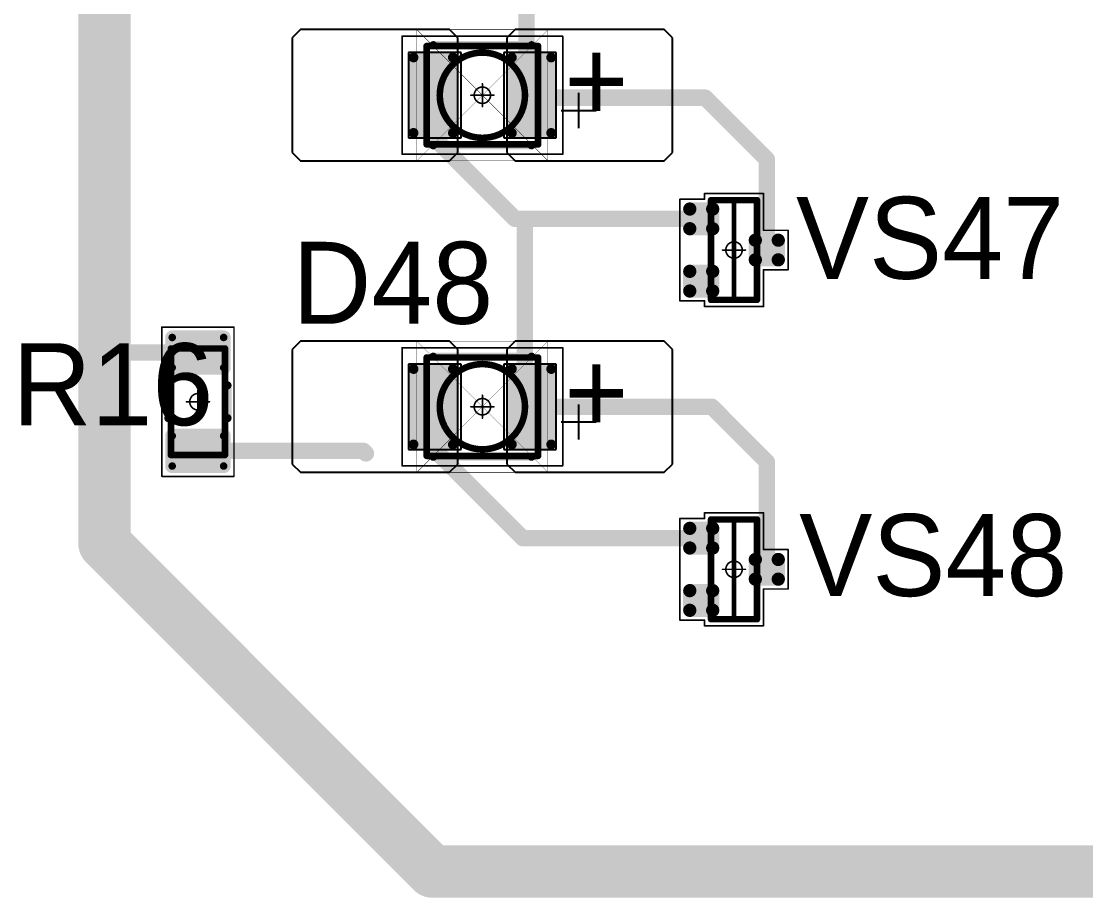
# Model space of a CAD drawing. Header units: millimetres. Extents: x 0 to 273, y 0 to 149.
# Drawn here: x 129.94 to 162.41, y 28.53 to 55.25 of the extents above; entities that cross this region are included whole.
import ezdxf

# ---------------------------------------------------------------- set-up
doc = ezdxf.new("R2010")
doc.units = ezdxf.units.MM
for name, color, linetype in [('Mechanical13', 56, 'Continuous'), ('Mechanical15', 56, 'Continuous'), ('Mechanical2', 216, 'Continuous'), ('TopLayer', 1, 'Continuous'), ('TopOverlay', 2, 'Continuous'), ('TopPaste', 8, 'Continuous'), ('TopSolder', 216, 'Continuous')]:
    doc.layers.add(name, color=color, linetype=linetype)

# ---------------------------------------------------------------- blocks, each defined once
blk = doc.blocks.new('SOT23_22')
at = {"layer": 'Mechanical13', "const_width": 0.2}
for points in [[(-0.7, -1.52), (-0.7, 1.52)], [(-0.7, 1.52), (0.7, 1.52)], [(0.7, -1.52), (0.7, 1.52)], [(-0.7, -1.52), (0.7, -1.52)]]:
    blk.add_lwpolyline(points, dxfattribs=at)
at = {"layer": 'Mechanical13', "const_width": 0.1}
for points in [[(-0.75, 1.52, 1), (-0.65, 1.52, 1)], [(-0.75, 1.52, 1), (-0.65, 1.52, 1)], [(0.65, 1.52, 1), (0.75, 1.52, 1)], [(0.65, 1.52, 1), (0.75, 1.52, 1)], [(-0.75, -1.52, 1), (-0.65, -1.52, 1)], [(-0.75, -1.52, 1), (-0.65, -1.52, 1)], [(0.65, -1.52, 1), (0.75, -1.52, 1)], [(0.65, -1.52, 1), (0.75, -1.52, 1)]]:
    blk.add_lwpolyline(points, format="xyb", close=True, dxfattribs=at)
at = {"layer": 'Mechanical15', "const_width": 0.05}
for points in [[(-0.9, 1.72), (0.9, 1.72)], [(-0.9, 1.55), (-0.9, 1.72)], [(0.9, 0.6), (0.9, 1.72)], [(-1.65, 1.55), (-0.9, 1.55)], [(-1.65, -1.55), (-1.65, 1.55)], [(0, -0.35), (0, 0.35)], [(0.9, 0.6), (1.65, 0.6)], [(1.65, -0.6), (1.65, 0.6)], [(-0.35, 0), (0.35, 0)], [(0.9, -1.72), (0.9, -0.6)], [(0.9, -0.6), (1.65, -0.6)], [(-1.65, -1.55), (-0.9, -1.55)], [(-0.9, -1.72), (-0.9, -1.55)], [(-0.9, -1.72), (0.9, -1.72)]]:
    blk.add_lwpolyline(points, dxfattribs=at)
at = {"layer": 'Mechanical15'}
for points, const_width in [([(-0.913, 1.72, 1), (-0.888, 1.72, 1)], 0.025), ([(-0.913, 1.72, 1), (-0.888, 1.72, 1)], 0.025), ([(0.888, 1.72, 1), (0.913, 1.72, 1)], 0.025), ([(0.888, 1.72, 1), (0.913, 1.72, 1)], 0.025), ([(-1.662, 1.55, 1), (-1.637, 1.55, 1)], 0.025), ([(-1.662, 1.55, 1), (-1.637, 1.55, 1)], 0.025), ([(-0.913, 1.55, 1), (-0.888, 1.55, 1)], 0.025), ([(-0.913, 1.55, 1), (-0.888, 1.55, 1)], 0.025), ([(-0.012, 0.35, 1), (0.012, 0.35, 1)], 0.025), ([(0.888, 0.6, 1), (0.913, 0.6, 1)], 0.025), ([(0.888, 0.6, 1), (0.913, 0.6, 1)], 0.025), ([(1.637, 0.6, 1), (1.662, 0.6, 1)], 0.025), ([(1.637, 0.6, 1), (1.662, 0.6, 1)], 0.025), ([(-0.362, 0, 1), (-0.337, 0, 1)], 0.025), ([(0.25, 0, 1), (-0.25, 0, 1)], 0.05), ([(-0.262, 0, 1), (-0.238, 0, 1)], 0.025), ([(0.238, 0, 1), (0.262, 0, 1)], 0.025), ([(0.337, 0, 1), (0.362, 0, 1)], 0.025), ([(-0.012, -0.35, 1), (0.012, -0.35, 1)], 0.025), ([(0.888, -0.6, 1), (0.913, -0.6, 1)], 0.025), ([(0.888, -0.6, 1), (0.913, -0.6, 1)], 0.025), ([(1.637, -0.6, 1), (1.662, -0.6, 1)], 0.025), ([(1.637, -0.6, 1), (1.662, -0.6, 1)], 0.025), ([(-1.662, -1.55, 1), (-1.637, -1.55, 1)], 0.025), ([(-1.662, -1.55, 1), (-1.637, -1.55, 1)], 0.025), ([(-0.913, -1.55, 1), (-0.888, -1.55, 1)], 0.025), ([(-0.913, -1.55, 1), (-0.888, -1.55, 1)], 0.025), ([(-0.913, -1.72, 1), (-0.888, -1.72, 1)], 0.025), ([(-0.913, -1.72, 1), (-0.888, -1.72, 1)], 0.025), ([(0.888, -1.72, 1), (0.913, -1.72, 1)], 0.025), ([(0.888, -1.72, 1), (0.913, -1.72, 1)], 0.025)]:
    blk.add_lwpolyline(points, format="xyb", close=True, dxfattribs=dict(at, const_width=const_width))
at = {"layer": 'TopLayer', "const_width": 0.1}
for points in [[(-1.4, 1.25, 1), (-1.3, 1.25, 1)], [(-0.7, 1.25, 1), (-0.6, 1.25, 1)], [(-1.4, 0.65, 1), (-1.3, 0.65, 1)], [(-0.7, 0.65, 1), (-0.6, 0.65, 1)], [(0.6, 0.3, 1), (0.7, 0.3, 1)], [(1.3, 0.3, 1), (1.4, 0.3, 1)], [(0.6, -0.3, 1), (0.7, -0.3, 1)], [(1.3, -0.3, 1), (1.4, -0.3, 1)], [(-1.4, -0.65, 1), (-1.3, -0.65, 1)], [(-0.7, -0.65, 1), (-0.6, -0.65, 1)], [(-1.4, -1.25, 1), (-1.3, -1.25, 1)], [(-0.7, -1.25, 1), (-0.6, -1.25, 1)]]:
    blk.add_lwpolyline(points, format="xyb", close=True, dxfattribs=at)
at = {"layer": 'TopLayer'}
for points in [[(-1.35, 1.35), (-1.35, 0.55), (-0.65, 1.35), (-0.65, 0.55)], [(-1.45, 1.25), (-1.45, 0.65), (-0.55, 1.25), (-0.55, 0.65)], [(0.65, 0.4), (0.65, -0.4), (1.35, 0.4), (1.35, -0.4)], [(0.55, 0.3), (0.55, -0.3), (1.45, 0.3), (1.45, -0.3)], [(-1.35, -0.55), (-1.35, -1.35), (-0.65, -0.55), (-0.65, -1.35)], [(-1.45, -0.65), (-1.45, -1.25), (-0.55, -0.65), (-0.55, -1.25)]]:
    blk.add_solid(points, dxfattribs=at)
at = {"layer": 'TopOverlay', "const_width": 0.15}
blk.add_lwpolyline([(0, -1.5), (0, 1.5)], dxfattribs=at)
at = {"layer": 'TopOverlay', "const_width": 0.075}
for points in [[(-0.038, 1.5, 1), (0.038, 1.5, 1)], [(-0.038, -1.5, 1), (0.038, -1.5, 1)]]:
    blk.add_lwpolyline(points, format="xyb", close=True, dxfattribs=at)
at = {"layer": 'TopPaste', "const_width": 0.075}
for points in [[(-1.387, 1.25, 1), (-1.313, 1.25, 1)], [(-0.687, 1.25, 1), (-0.613, 1.25, 1)], [(-1.387, 0.65, 1), (-1.313, 0.65, 1)], [(-0.687, 0.65, 1), (-0.613, 0.65, 1)], [(0.613, 0.3, 1), (0.687, 0.3, 1)], [(1.313, 0.3, 1), (1.387, 0.3, 1)], [(0.613, -0.3, 1), (0.687, -0.3, 1)], [(1.313, -0.3, 1), (1.387, -0.3, 1)], [(-1.387, -0.65, 1), (-1.313, -0.65, 1)], [(-0.687, -0.65, 1), (-0.613, -0.65, 1)], [(-1.387, -1.25, 1), (-1.313, -1.25, 1)], [(-0.687, -1.25, 1), (-0.613, -1.25, 1)]]:
    blk.add_lwpolyline(points, format="xyb", close=True, dxfattribs=at)
at = {"layer": 'TopPaste'}
for points in [[(-1.35, 1.325), (-1.35, 0.575), (-0.65, 1.325), (-0.65, 0.575)], [(-1.425, 1.25), (-1.425, 0.65), (-0.575, 1.25), (-0.575, 0.65)], [(0.65, 0.375), (0.65, -0.375), (1.35, 0.375), (1.35, -0.375)], [(0.575, 0.3), (0.575, -0.3), (1.425, 0.3), (1.425, -0.3)], [(-1.35, -0.575), (-1.35, -1.325), (-0.65, -0.575), (-0.65, -1.325)], [(-1.425, -0.65), (-1.425, -1.25), (-0.575, -0.65), (-0.575, -1.25)]]:
    blk.add_solid(points, dxfattribs=at)
at = {"layer": 'TopSolder', "const_width": 0.202}
for points in [[(-1.451, 1.25, 1), (-1.249, 1.25, 1)], [(-0.751, 1.25, 1), (-0.549, 1.25, 1)], [(-1.451, 0.65, 1), (-1.249, 0.65, 1)], [(-0.751, 0.65, 1), (-0.549, 0.65, 1)], [(0.549, 0.3, 1), (0.751, 0.3, 1)], [(1.249, 0.3, 1), (1.451, 0.3, 1)], [(0.549, -0.3, 1), (0.751, -0.3, 1)], [(1.249, -0.3, 1), (1.451, -0.3, 1)], [(-1.451, -0.65, 1), (-1.249, -0.65, 1)], [(-0.751, -0.65, 1), (-0.549, -0.65, 1)], [(-1.451, -1.25, 1), (-1.249, -1.25, 1)], [(-0.751, -1.25, 1), (-0.549, -1.25, 1)]]:
    blk.add_lwpolyline(points, format="xyb", close=True, dxfattribs=at)
at = {"layer": 'TopSolder'}
for points in [[(-1.35, 1.452), (-1.35, 0.448), (-0.65, 1.452), (-0.65, 0.448)], [(-1.552, 1.25), (-1.552, 0.65), (-0.448, 1.25), (-0.448, 0.65)], [(0.65, 0.502), (0.65, -0.502), (1.35, 0.502), (1.35, -0.502)], [(0.448, 0.3), (0.448, -0.3), (1.552, 0.3), (1.552, -0.3)], [(-1.35, -0.448), (-1.35, -1.452), (-0.65, -0.448), (-0.65, -1.452)], [(-1.552, -0.65), (-1.552, -1.25), (-0.448, -0.65), (-0.448, -1.25)]]:
    blk.add_solid(points, dxfattribs=at)
blk = doc.blocks.new('SOT23_23')
at = {"layer": 'Mechanical13', "const_width": 0.2}
for points in [[(-0.7, -1.52), (-0.7, 1.52)], [(-0.7, 1.52), (0.7, 1.52)], [(0.7, -1.52), (0.7, 1.52)], [(-0.7, -1.52), (0.7, -1.52)]]:
    blk.add_lwpolyline(points, dxfattribs=at)
at = {"layer": 'Mechanical13', "const_width": 0.1}
for points in [[(-0.75, 1.52, 1), (-0.65, 1.52, 1)], [(-0.75, 1.52, 1), (-0.65, 1.52, 1)], [(0.65, 1.52, 1), (0.75, 1.52, 1)], [(0.65, 1.52, 1), (0.75, 1.52, 1)], [(-0.75, -1.52, 1), (-0.65, -1.52, 1)], [(-0.75, -1.52, 1), (-0.65, -1.52, 1)], [(0.65, -1.52, 1), (0.75, -1.52, 1)], [(0.65, -1.52, 1), (0.75, -1.52, 1)]]:
    blk.add_lwpolyline(points, format="xyb", close=True, dxfattribs=at)
at = {"layer": 'Mechanical15', "const_width": 0.05}
for points in [[(-0.9, 1.72), (0.9, 1.72)], [(-0.9, 1.55), (-0.9, 1.72)], [(0.9, 0.6), (0.9, 1.72)], [(-1.65, 1.55), (-0.9, 1.55)], [(-1.65, -1.55), (-1.65, 1.55)], [(0, -0.35), (0, 0.35)], [(0.9, 0.6), (1.65, 0.6)], [(1.65, -0.6), (1.65, 0.6)], [(-0.35, 0), (0.35, 0)], [(0.9, -1.72), (0.9, -0.6)], [(0.9, -0.6), (1.65, -0.6)], [(-1.65, -1.55), (-0.9, -1.55)], [(-0.9, -1.72), (-0.9, -1.55)], [(-0.9, -1.72), (0.9, -1.72)]]:
    blk.add_lwpolyline(points, dxfattribs=at)
at = {"layer": 'Mechanical15'}
for points, const_width in [([(-0.913, 1.72, 1), (-0.888, 1.72, 1)], 0.025), ([(-0.913, 1.72, 1), (-0.888, 1.72, 1)], 0.025), ([(0.888, 1.72, 1), (0.913, 1.72, 1)], 0.025), ([(0.888, 1.72, 1), (0.913, 1.72, 1)], 0.025), ([(-1.662, 1.55, 1), (-1.637, 1.55, 1)], 0.025), ([(-1.662, 1.55, 1), (-1.637, 1.55, 1)], 0.025), ([(-0.913, 1.55, 1), (-0.888, 1.55, 1)], 0.025), ([(-0.913, 1.55, 1), (-0.888, 1.55, 1)], 0.025), ([(-0.012, 0.35, 1), (0.012, 0.35, 1)], 0.025), ([(0.888, 0.6, 1), (0.913, 0.6, 1)], 0.025), ([(0.888, 0.6, 1), (0.913, 0.6, 1)], 0.025), ([(1.637, 0.6, 1), (1.662, 0.6, 1)], 0.025), ([(1.637, 0.6, 1), (1.662, 0.6, 1)], 0.025), ([(-0.362, 0, 1), (-0.337, 0, 1)], 0.025), ([(0.25, 0, 1), (-0.25, 0, 1)], 0.05), ([(-0.262, 0, 1), (-0.238, 0, 1)], 0.025), ([(0.238, 0, 1), (0.262, 0, 1)], 0.025), ([(0.337, 0, 1), (0.362, 0, 1)], 0.025), ([(-0.012, -0.35, 1), (0.012, -0.35, 1)], 0.025), ([(0.888, -0.6, 1), (0.913, -0.6, 1)], 0.025), ([(0.888, -0.6, 1), (0.913, -0.6, 1)], 0.025), ([(1.637, -0.6, 1), (1.662, -0.6, 1)], 0.025), ([(1.637, -0.6, 1), (1.662, -0.6, 1)], 0.025), ([(-1.662, -1.55, 1), (-1.637, -1.55, 1)], 0.025), ([(-1.662, -1.55, 1), (-1.637, -1.55, 1)], 0.025), ([(-0.913, -1.55, 1), (-0.888, -1.55, 1)], 0.025), ([(-0.913, -1.55, 1), (-0.888, -1.55, 1)], 0.025), ([(-0.913, -1.72, 1), (-0.888, -1.72, 1)], 0.025), ([(-0.913, -1.72, 1), (-0.888, -1.72, 1)], 0.025), ([(0.888, -1.72, 1), (0.913, -1.72, 1)], 0.025), ([(0.888, -1.72, 1), (0.913, -1.72, 1)], 0.025)]:
    blk.add_lwpolyline(points, format="xyb", close=True, dxfattribs=dict(at, const_width=const_width))
at = {"layer": 'TopLayer', "const_width": 0.1}
for points in [[(-1.4, 1.25, 1), (-1.3, 1.25, 1)], [(-0.7, 1.25, 1), (-0.6, 1.25, 1)], [(-1.4, 0.65, 1), (-1.3, 0.65, 1)], [(-0.7, 0.65, 1), (-0.6, 0.65, 1)], [(0.6, 0.3, 1), (0.7, 0.3, 1)], [(1.3, 0.3, 1), (1.4, 0.3, 1)], [(0.6, -0.3, 1), (0.7, -0.3, 1)], [(1.3, -0.3, 1), (1.4, -0.3, 1)], [(-1.4, -0.65, 1), (-1.3, -0.65, 1)], [(-0.7, -0.65, 1), (-0.6, -0.65, 1)], [(-1.4, -1.25, 1), (-1.3, -1.25, 1)], [(-0.7, -1.25, 1), (-0.6, -1.25, 1)]]:
    blk.add_lwpolyline(points, format="xyb", close=True, dxfattribs=at)
at = {"layer": 'TopLayer'}
for points in [[(-1.35, 1.35), (-1.35, 0.55), (-0.65, 1.35), (-0.65, 0.55)], [(-1.45, 1.25), (-1.45, 0.65), (-0.55, 1.25), (-0.55, 0.65)], [(0.65, 0.4), (0.65, -0.4), (1.35, 0.4), (1.35, -0.4)], [(0.55, 0.3), (0.55, -0.3), (1.45, 0.3), (1.45, -0.3)], [(-1.35, -0.55), (-1.35, -1.35), (-0.65, -0.55), (-0.65, -1.35)], [(-1.45, -0.65), (-1.45, -1.25), (-0.55, -0.65), (-0.55, -1.25)]]:
    blk.add_solid(points, dxfattribs=at)
at = {"layer": 'TopOverlay', "const_width": 0.15}
blk.add_lwpolyline([(0, -1.5), (0, 1.5)], dxfattribs=at)
at = {"layer": 'TopOverlay', "const_width": 0.075}
for points in [[(-0.038, 1.5, 1), (0.038, 1.5, 1)], [(-0.038, -1.5, 1), (0.038, -1.5, 1)]]:
    blk.add_lwpolyline(points, format="xyb", close=True, dxfattribs=at)
at = {"layer": 'TopPaste', "const_width": 0.075}
for points in [[(-1.387, 1.25, 1), (-1.313, 1.25, 1)], [(-0.687, 1.25, 1), (-0.613, 1.25, 1)], [(-1.387, 0.65, 1), (-1.313, 0.65, 1)], [(-0.687, 0.65, 1), (-0.613, 0.65, 1)], [(0.613, 0.3, 1), (0.687, 0.3, 1)], [(1.313, 0.3, 1), (1.387, 0.3, 1)], [(0.613, -0.3, 1), (0.687, -0.3, 1)], [(1.313, -0.3, 1), (1.387, -0.3, 1)], [(-1.387, -0.65, 1), (-1.313, -0.65, 1)], [(-0.687, -0.65, 1), (-0.613, -0.65, 1)], [(-1.387, -1.25, 1), (-1.313, -1.25, 1)], [(-0.687, -1.25, 1), (-0.613, -1.25, 1)]]:
    blk.add_lwpolyline(points, format="xyb", close=True, dxfattribs=at)
at = {"layer": 'TopPaste'}
for points in [[(-1.35, 1.325), (-1.35, 0.575), (-0.65, 1.325), (-0.65, 0.575)], [(-1.425, 1.25), (-1.425, 0.65), (-0.575, 1.25), (-0.575, 0.65)], [(0.65, 0.375), (0.65, -0.375), (1.35, 0.375), (1.35, -0.375)], [(0.575, 0.3), (0.575, -0.3), (1.425, 0.3), (1.425, -0.3)], [(-1.35, -0.575), (-1.35, -1.325), (-0.65, -0.575), (-0.65, -1.325)], [(-1.425, -0.65), (-1.425, -1.25), (-0.575, -0.65), (-0.575, -1.25)]]:
    blk.add_solid(points, dxfattribs=at)
at = {"layer": 'TopSolder', "const_width": 0.202}
for points in [[(-1.451, 1.25, 1), (-1.249, 1.25, 1)], [(-0.751, 1.25, 1), (-0.549, 1.25, 1)], [(-1.451, 0.65, 1), (-1.249, 0.65, 1)], [(-0.751, 0.65, 1), (-0.549, 0.65, 1)], [(0.549, 0.3, 1), (0.751, 0.3, 1)], [(1.249, 0.3, 1), (1.451, 0.3, 1)], [(0.549, -0.3, 1), (0.751, -0.3, 1)], [(1.249, -0.3, 1), (1.451, -0.3, 1)], [(-1.451, -0.65, 1), (-1.249, -0.65, 1)], [(-0.751, -0.65, 1), (-0.549, -0.65, 1)], [(-1.451, -1.25, 1), (-1.249, -1.25, 1)], [(-0.751, -1.25, 1), (-0.549, -1.25, 1)]]:
    blk.add_lwpolyline(points, format="xyb", close=True, dxfattribs=at)
at = {"layer": 'TopSolder'}
for points in [[(-1.35, 1.452), (-1.35, 0.448), (-0.65, 1.452), (-0.65, 0.448)], [(-1.552, 1.25), (-1.552, 0.65), (-0.448, 1.25), (-0.448, 0.65)], [(0.65, 0.502), (0.65, -0.502), (1.35, 0.502), (1.35, -0.502)], [(0.448, 0.3), (0.448, -0.3), (1.552, 0.3), (1.552, -0.3)], [(-1.35, -0.448), (-1.35, -1.452), (-0.65, -0.448), (-0.65, -1.452)], [(-1.552, -0.65), (-1.552, -1.25), (-0.448, -0.65), (-0.448, -1.25)]]:
    blk.add_solid(points, dxfattribs=at)
blk = doc.blocks.new('RC1206S_76')
at = {"layer": 'Mechanical13', "const_width": 0.2}
for points in [[(1.625, 0.825), (-1.625, 0.825)], [(-1.625, -0.825), (-1.625, 0.825)], [(1.625, -0.825), (1.625, 0.825)], [(1.625, -0.825), (-1.625, -0.825)]]:
    blk.add_lwpolyline(points, dxfattribs=at)
at = {"layer": 'Mechanical13', "const_width": 0.1}
for points in [[(-1.675, 0.825, 1), (-1.575, 0.825, 1)], [(-1.675, 0.825, 1), (-1.575, 0.825, 1)], [(1.575, 0.825, 1), (1.675, 0.825, 1)], [(1.575, 0.825, 1), (1.675, 0.825, 1)], [(-1.675, -0.825, 1), (-1.575, -0.825, 1)], [(-1.675, -0.825, 1), (-1.575, -0.825, 1)], [(1.575, -0.825, 1), (1.675, -0.825, 1)], [(1.575, -0.825, 1), (1.675, -0.825, 1)]]:
    blk.add_lwpolyline(points, format="xyb", close=True, dxfattribs=at)
at = {"layer": 'Mechanical15', "const_width": 0.05}
for points in [[(2.275, 1.1), (-2.275, 1.1)], [(-2.275, -1.1), (-2.275, 1.1)], [(2.275, -1.1), (2.275, 1.1)], [(0, -0.35), (0, 0.35)], [(0.35, 0), (-0.35, 0)], [(2.275, -1.1), (-2.275, -1.1)]]:
    blk.add_lwpolyline(points, dxfattribs=at)
at = {"layer": 'Mechanical15'}
for points, const_width in [([(-2.287, 1.1, 1), (-2.262, 1.1, 1)], 0.025), ([(-2.287, 1.1, 1), (-2.262, 1.1, 1)], 0.025), ([(2.262, 1.1, 1), (2.287, 1.1, 1)], 0.025), ([(2.262, 1.1, 1), (2.287, 1.1, 1)], 0.025), ([(-0.012, 0.35, 1), (0.012, 0.35, 1)], 0.025), ([(-0.362, 0, 1), (-0.337, 0, 1)], 0.025), ([(0.25, 0, 1), (-0.25, 0, 1)], 0.05), ([(-0.262, 0, 1), (-0.238, 0, 1)], 0.025), ([(0.238, 0, 1), (0.262, 0, 1)], 0.025), ([(0.337, 0, 1), (0.362, 0, 1)], 0.025), ([(-0.012, -0.35, 1), (0.012, -0.35, 1)], 0.025), ([(-2.287, -1.1, 1), (-2.262, -1.1, 1)], 0.025), ([(-2.287, -1.1, 1), (-2.262, -1.1, 1)], 0.025), ([(2.262, -1.1, 1), (2.287, -1.1, 1)], 0.025), ([(2.262, -1.1, 1), (2.287, -1.1, 1)], 0.025)]:
    blk.add_lwpolyline(points, format="xyb", close=True, dxfattribs=dict(at, const_width=const_width))
at = {"layer": 'TopLayer', "const_width": 0.115}
for points in [[(-2.018, 0.785, 1), (-1.903, 0.785, 1)], [(-1.098, 0.785, 1), (-0.983, 0.785, 1)], [(0.983, 0.785, 1), (1.098, 0.785, 1)], [(1.903, 0.785, 1), (2.018, 0.785, 1)], [(-2.018, -0.785, 1), (-1.903, -0.785, 1)], [(-1.098, -0.785, 1), (-0.983, -0.785, 1)], [(0.983, -0.785, 1), (1.098, -0.785, 1)], [(1.903, -0.785, 1), (2.018, -0.785, 1)]]:
    blk.add_lwpolyline(points, format="xyb", close=True, dxfattribs=at)
at = {"layer": 'TopLayer'}
for points in [[(-2.075, -0.785), (-0.925, -0.785), (-2.075, 0.785), (-0.925, 0.785)], [(-1.96, -0.9), (-1.04, -0.9), (-1.96, 0.9), (-1.04, 0.9)], [(0.925, -0.785), (2.075, -0.785), (0.925, 0.785), (2.075, 0.785)], [(1.04, -0.9), (1.96, -0.9), (1.04, 0.9), (1.96, 0.9)]]:
    blk.add_solid(points, dxfattribs=at)
at = {"layer": 'TopOverlay', "const_width": 0.25}
for points in [[(0.5, 0.9), (-0.5, 0.9)], [(0.5, -0.9), (-0.5, -0.9)]]:
    blk.add_lwpolyline(points, dxfattribs=at)
at = {"layer": 'TopOverlay', "const_width": 0.125}
for points in [[(-0.562, 0.9, 1), (-0.437, 0.9, 1)], [(0.437, 0.9, 1), (0.562, 0.9, 1)], [(-0.562, -0.9, 1), (-0.437, -0.9, 1)], [(0.437, -0.9, 1), (0.562, -0.9, 1)]]:
    blk.add_lwpolyline(points, format="xyb", close=True, dxfattribs=at)
at = {"layer": 'TopPaste', "const_width": 0.09}
for points in [[(-2.005, 0.785, 1), (-1.915, 0.785, 1)], [(-1.085, 0.785, 1), (-0.995, 0.785, 1)], [(0.995, 0.785, 1), (1.085, 0.785, 1)], [(1.915, 0.785, 1), (2.005, 0.785, 1)], [(-2.005, -0.785, 1), (-1.915, -0.785, 1)], [(-1.085, -0.785, 1), (-0.995, -0.785, 1)], [(0.995, -0.785, 1), (1.085, -0.785, 1)], [(1.915, -0.785, 1), (2.005, -0.785, 1)]]:
    blk.add_lwpolyline(points, format="xyb", close=True, dxfattribs=at)
at = {"layer": 'TopPaste'}
for points in [[(-2.05, -0.785), (-0.95, -0.785), (-2.05, 0.785), (-0.95, 0.785)], [(-1.96, -0.875), (-1.04, -0.875), (-1.96, 0.875), (-1.04, 0.875)], [(0.95, -0.785), (2.05, -0.785), (0.95, 0.785), (2.05, 0.785)], [(1.04, -0.875), (1.96, -0.875), (1.04, 0.875), (1.96, 0.875)]]:
    blk.add_solid(points, dxfattribs=at)
at = {"layer": 'TopSolder', "const_width": 0.215}
for points in [[(-2.068, 0.785, 1), (-1.853, 0.785, 1)], [(-1.148, 0.785, 1), (-0.933, 0.785, 1)], [(0.933, 0.785, 1), (1.148, 0.785, 1)], [(1.853, 0.785, 1), (2.068, 0.785, 1)], [(-2.068, -0.785, 1), (-1.853, -0.785, 1)], [(-1.148, -0.785, 1), (-0.933, -0.785, 1)], [(0.933, -0.785, 1), (1.148, -0.785, 1)], [(1.853, -0.785, 1), (2.068, -0.785, 1)]]:
    blk.add_lwpolyline(points, format="xyb", close=True, dxfattribs=at)
at = {"layer": 'TopSolder'}
for points in [[(-1.96, -1), (-1.04, -1), (-1.96, 1), (-1.04, 1)], [(1.04, -1), (1.96, -1), (1.04, 1), (1.96, 1)], [(-2.175, -0.785), (-0.825, -0.785), (-2.175, 0.785), (-0.825, 0.785)], [(0.825, -0.785), (2.175, -0.785), (0.825, 0.785), (2.175, 0.785)]]:
    blk.add_solid(points, dxfattribs=at)
blk = doc.blocks.new('T66G_107')
at = {"layer": 'Mechanical13'}
for p, q in [((2.936, 0.071), (2.936, -1)), ((2.4, -0.464), (3.471, -0.464))]:
    blk.add_line(p, q, dxfattribs=at)
at = {"layer": 'Mechanical13', "const_width": 0.2}
for points in [[(-1.7, 1.5), (1.7, 1.5)], [(-1.7, -1.5), (-1.7, 1.5)], [(1.7, -1.5), (1.7, 1.5)], [(-1.7, -1.5), (1.7, -1.5)]]:
    blk.add_lwpolyline(points, dxfattribs=at)
at = {"layer": 'Mechanical13'}
for points, const_width in [([(-1.75, 1.5, 1), (-1.65, 1.5, 1)], 0.1), ([(-1.75, 1.5, 1), (-1.65, 1.5, 1)], 0.1), ([(1.3, 0, 1), (-1.3, 0, 1)], 0.2), ([(1.65, 1.5, 1), (1.75, 1.5, 1)], 0.1), ([(1.65, 1.5, 1), (1.75, 1.5, 1)], 0.1), ([(-1.35, 0, 1), (-1.25, 0, 1)], 0.1), ([(1.25, 0, 1), (1.35, 0, 1)], 0.1), ([(-1.75, -1.5, 1), (-1.65, -1.5, 1)], 0.1), ([(-1.75, -1.5, 1), (-1.65, -1.5, 1)], 0.1), ([(1.65, -1.5, 1), (1.75, -1.5, 1)], 0.1), ([(1.65, -1.5, 1), (1.75, -1.5, 1)], 0.1)]:
    blk.add_lwpolyline(points, format="xyb", close=True, dxfattribs=dict(at, const_width=const_width))
at = {"layer": 'Mechanical15', "const_width": 0.05}
for points in [[(-2.45, -1.8), (-2.45, 1.8)], [(-2.45, 1.8), (2.45, 1.8)], [(2.45, -1.8), (2.45, 1.8)], [(0, -0.35), (0, 0.35)], [(-0.35, 0), (0.35, 0)], [(-2.45, -1.8), (2.45, -1.8)]]:
    blk.add_lwpolyline(points, dxfattribs=at)
at = {"layer": 'Mechanical15'}
for points, const_width in [([(-2.462, 1.8, 1), (-2.438, 1.8, 1)], 0.025), ([(-2.462, 1.8, 1), (-2.438, 1.8, 1)], 0.025), ([(2.438, 1.8, 1), (2.462, 1.8, 1)], 0.025), ([(2.438, 1.8, 1), (2.462, 1.8, 1)], 0.025), ([(-0.012, 0.35, 1), (0.012, 0.35, 1)], 0.025), ([(-0.362, 0, 1), (-0.337, 0, 1)], 0.025), ([(0.25, 0, 1), (-0.25, 0, 1)], 0.05), ([(-0.262, 0, 1), (-0.238, 0, 1)], 0.025), ([(0.238, 0, 1), (0.262, 0, 1)], 0.025), ([(0.337, 0, 1), (0.362, 0, 1)], 0.025), ([(-0.012, -0.35, 1), (0.012, -0.35, 1)], 0.025), ([(-2.462, -1.8, 1), (-2.438, -1.8, 1)], 0.025), ([(-2.462, -1.8, 1), (-2.438, -1.8, 1)], 0.025), ([(2.438, -1.8, 1), (2.462, -1.8, 1)], 0.025), ([(2.438, -1.8, 1), (2.462, -1.8, 1)], 0.025)]:
    blk.add_lwpolyline(points, format="xyb", close=True, dxfattribs=dict(at, const_width=const_width))
at = {"layer": 'TopLayer'}
for p, q in [((-5.55, 2), (-5.8, 1.75)), ((-1, 2), (-5.55, 2)), ((-0.75, 1.75), (-1, 2)), ((1, 2), (0.75, 1.75)), ((5.55, 2), (1, 2)), ((5.8, 1.75), (5.55, 2)), ((-5.8, 1.75), (-5.8, -1.75)), ((-0.75, -1.75), (-0.75, 1.75)), ((0.75, 1.75), (0.75, -1.75)), ((5.8, -1.75), (5.8, 1.75)), ((-5.8, -1.75), (-5.55, -2)), ((-1, -2), (-0.75, -1.75)), ((0.75, -1.75), (1, -2)), ((5.55, -2), (5.8, -1.75)), ((-5.55, -2), (-1, -2)), ((1, -2), (5.55, -2))]:
    blk.add_line(p, q, dxfattribs=at)
at = {"layer": 'TopLayer', "const_width": 0.15}
for points in [[(-2.175, 1.15, 1), (-2.025, 1.15, 1)], [(-0.975, 1.15, 1), (-0.825, 1.15, 1)], [(0.825, 1.15, 1), (0.975, 1.15, 1)], [(2.025, 1.15, 1), (2.175, 1.15, 1)], [(-2.175, -1.15, 1), (-2.025, -1.15, 1)], [(-0.975, -1.15, 1), (-0.825, -1.15, 1)], [(0.825, -1.15, 1), (0.975, -1.15, 1)], [(2.025, -1.15, 1), (2.175, -1.15, 1)]]:
    blk.add_lwpolyline(points, format="xyb", close=True, dxfattribs=at)
at = {"layer": 'TopLayer'}
for points in [[(-0.9, 1.3), (-2.1, 1.3), (-0.9, -1.3), (-2.1, -1.3)], [(2.1, 1.3), (0.9, 1.3), (2.1, -1.3), (0.9, -1.3)], [(-0.75, 1.15), (-2.25, 1.15), (-0.75, -1.15), (-2.25, -1.15)], [(2.25, 1.15), (0.75, 1.15), (2.25, -1.15), (0.75, -1.15)]]:
    blk.add_solid(points, dxfattribs=at)
at = {"layer": 'TopOverlay', "const_width": 0.25}
for points in [[(-1.5, 1.525), (1.5, 1.525)], [(-1.5, -1.525), (1.5, -1.525)]]:
    blk.add_lwpolyline(points, dxfattribs=at)
at = {"layer": 'TopOverlay', "const_width": 0.125}
for points in [[(-1.562, 1.525, 1), (-1.438, 1.525, 1)], [(1.438, 1.525, 1), (1.562, 1.525, 1)], [(-1.562, -1.525, 1), (-1.438, -1.525, 1)], [(1.438, -1.525, 1), (1.562, -1.525, 1)]]:
    blk.add_lwpolyline(points, format="xyb", close=True, dxfattribs=at)
at = {"layer": 'TopPaste', "const_width": 0.125}
for points in [[(-2.163, 1.15, 1), (-2.038, 1.15, 1)], [(-0.963, 1.15, 1), (-0.838, 1.15, 1)], [(0.838, 1.15, 1), (0.963, 1.15, 1)], [(2.038, 1.15, 1), (2.163, 1.15, 1)], [(-2.163, -1.15, 1), (-2.038, -1.15, 1)], [(-0.963, -1.15, 1), (-0.838, -1.15, 1)], [(0.838, -1.15, 1), (0.963, -1.15, 1)], [(2.038, -1.15, 1), (2.163, -1.15, 1)]]:
    blk.add_lwpolyline(points, format="xyb", close=True, dxfattribs=at)
at = {"layer": 'TopPaste'}
for points in [[(-0.775, 1.15), (-2.225, 1.15), (-0.775, -1.15), (-2.225, -1.15)], [(-0.9, 1.275), (-2.1, 1.275), (-0.9, -1.275), (-2.1, -1.275)], [(2.225, 1.15), (0.775, 1.15), (2.225, -1.15), (0.775, -1.15)], [(2.1, 1.275), (0.9, 1.275), (2.1, -1.275), (0.9, -1.275)]]:
    blk.add_solid(points, dxfattribs=at)
at = {"layer": 'TopSolder'}
for p, q in [((-2.25, 1.3), (-2.25, -1.3)), ((-0.65, 1.3), (-2.25, 1.3)), ((-0.65, -1.3), (-0.65, 1.3)), ((0.65, 1.3), (0.65, -1.3)), ((2.25, 1.3), (0.65, 1.3)), ((2.25, -1.3), (2.25, 1.3)), ((-2.25, -1.3), (-0.65, -1.3)), ((0.65, -1.3), (2.25, -1.3))]:
    blk.add_line(p, q, dxfattribs=at)
at = {"layer": 'TopOverlay'}
blk.add_text('+', height=2.5, dxfattribs=at).set_placement((2.5, -0.8))
blk = doc.blocks.new('T66G_108')
at = {"layer": 'Mechanical13'}
for p, q in [((2.936, 0.071), (2.936, -1)), ((2.4, -0.464), (3.471, -0.464))]:
    blk.add_line(p, q, dxfattribs=at)
at = {"layer": 'Mechanical13', "const_width": 0.2}
for points in [[(-1.7, 1.5), (1.7, 1.5)], [(-1.7, -1.5), (-1.7, 1.5)], [(1.7, -1.5), (1.7, 1.5)], [(-1.7, -1.5), (1.7, -1.5)]]:
    blk.add_lwpolyline(points, dxfattribs=at)
at = {"layer": 'Mechanical13'}
for points, const_width in [([(-1.75, 1.5, 1), (-1.65, 1.5, 1)], 0.1), ([(-1.75, 1.5, 1), (-1.65, 1.5, 1)], 0.1), ([(1.3, 0, 1), (-1.3, 0, 1)], 0.2), ([(1.65, 1.5, 1), (1.75, 1.5, 1)], 0.1), ([(1.65, 1.5, 1), (1.75, 1.5, 1)], 0.1), ([(-1.35, 0, 1), (-1.25, 0, 1)], 0.1), ([(1.25, 0, 1), (1.35, 0, 1)], 0.1), ([(-1.75, -1.5, 1), (-1.65, -1.5, 1)], 0.1), ([(-1.75, -1.5, 1), (-1.65, -1.5, 1)], 0.1), ([(1.65, -1.5, 1), (1.75, -1.5, 1)], 0.1), ([(1.65, -1.5, 1), (1.75, -1.5, 1)], 0.1)]:
    blk.add_lwpolyline(points, format="xyb", close=True, dxfattribs=dict(at, const_width=const_width))
at = {"layer": 'Mechanical15', "const_width": 0.05}
for points in [[(-2.45, -1.8), (-2.45, 1.8)], [(-2.45, 1.8), (2.45, 1.8)], [(2.45, -1.8), (2.45, 1.8)], [(0, -0.35), (0, 0.35)], [(-0.35, 0), (0.35, 0)], [(-2.45, -1.8), (2.45, -1.8)]]:
    blk.add_lwpolyline(points, dxfattribs=at)
at = {"layer": 'Mechanical15'}
for points, const_width in [([(-2.462, 1.8, 1), (-2.438, 1.8, 1)], 0.025), ([(-2.462, 1.8, 1), (-2.438, 1.8, 1)], 0.025), ([(2.438, 1.8, 1), (2.462, 1.8, 1)], 0.025), ([(2.438, 1.8, 1), (2.462, 1.8, 1)], 0.025), ([(-0.012, 0.35, 1), (0.012, 0.35, 1)], 0.025), ([(-0.362, 0, 1), (-0.337, 0, 1)], 0.025), ([(0.25, 0, 1), (-0.25, 0, 1)], 0.05), ([(-0.262, 0, 1), (-0.238, 0, 1)], 0.025), ([(0.238, 0, 1), (0.262, 0, 1)], 0.025), ([(0.337, 0, 1), (0.362, 0, 1)], 0.025), ([(-0.012, -0.35, 1), (0.012, -0.35, 1)], 0.025), ([(-2.462, -1.8, 1), (-2.438, -1.8, 1)], 0.025), ([(-2.462, -1.8, 1), (-2.438, -1.8, 1)], 0.025), ([(2.438, -1.8, 1), (2.462, -1.8, 1)], 0.025), ([(2.438, -1.8, 1), (2.462, -1.8, 1)], 0.025)]:
    blk.add_lwpolyline(points, format="xyb", close=True, dxfattribs=dict(at, const_width=const_width))
at = {"layer": 'TopLayer'}
for p, q in [((-5.55, 2), (-5.8, 1.75)), ((-1, 2), (-5.55, 2)), ((-0.75, 1.75), (-1, 2)), ((1, 2), (0.75, 1.75)), ((5.55, 2), (1, 2)), ((5.8, 1.75), (5.55, 2)), ((-5.8, 1.75), (-5.8, -1.75)), ((-0.75, -1.75), (-0.75, 1.75)), ((0.75, 1.75), (0.75, -1.75)), ((5.8, -1.75), (5.8, 1.75)), ((-5.8, -1.75), (-5.55, -2)), ((-1, -2), (-0.75, -1.75)), ((0.75, -1.75), (1, -2)), ((5.55, -2), (5.8, -1.75)), ((-5.55, -2), (-1, -2)), ((1, -2), (5.55, -2))]:
    blk.add_line(p, q, dxfattribs=at)
at = {"layer": 'TopLayer', "const_width": 0.15}
for points in [[(-2.175, 1.15, 1), (-2.025, 1.15, 1)], [(-0.975, 1.15, 1), (-0.825, 1.15, 1)], [(0.825, 1.15, 1), (0.975, 1.15, 1)], [(2.025, 1.15, 1), (2.175, 1.15, 1)], [(-2.175, -1.15, 1), (-2.025, -1.15, 1)], [(-0.975, -1.15, 1), (-0.825, -1.15, 1)], [(0.825, -1.15, 1), (0.975, -1.15, 1)], [(2.025, -1.15, 1), (2.175, -1.15, 1)]]:
    blk.add_lwpolyline(points, format="xyb", close=True, dxfattribs=at)
at = {"layer": 'TopLayer'}
for points in [[(-0.9, 1.3), (-2.1, 1.3), (-0.9, -1.3), (-2.1, -1.3)], [(2.1, 1.3), (0.9, 1.3), (2.1, -1.3), (0.9, -1.3)], [(-0.75, 1.15), (-2.25, 1.15), (-0.75, -1.15), (-2.25, -1.15)], [(2.25, 1.15), (0.75, 1.15), (2.25, -1.15), (0.75, -1.15)]]:
    blk.add_solid(points, dxfattribs=at)
at = {"layer": 'TopOverlay', "const_width": 0.25}
for points in [[(-1.5, 1.525), (1.5, 1.525)], [(-1.5, -1.525), (1.5, -1.525)]]:
    blk.add_lwpolyline(points, dxfattribs=at)
at = {"layer": 'TopOverlay', "const_width": 0.125}
for points in [[(-1.562, 1.525, 1), (-1.438, 1.525, 1)], [(1.438, 1.525, 1), (1.562, 1.525, 1)], [(-1.562, -1.525, 1), (-1.438, -1.525, 1)], [(1.438, -1.525, 1), (1.562, -1.525, 1)]]:
    blk.add_lwpolyline(points, format="xyb", close=True, dxfattribs=at)
at = {"layer": 'TopPaste', "const_width": 0.125}
for points in [[(-2.163, 1.15, 1), (-2.038, 1.15, 1)], [(-0.963, 1.15, 1), (-0.838, 1.15, 1)], [(0.838, 1.15, 1), (0.963, 1.15, 1)], [(2.038, 1.15, 1), (2.163, 1.15, 1)], [(-2.163, -1.15, 1), (-2.038, -1.15, 1)], [(-0.963, -1.15, 1), (-0.838, -1.15, 1)], [(0.838, -1.15, 1), (0.963, -1.15, 1)], [(2.038, -1.15, 1), (2.163, -1.15, 1)]]:
    blk.add_lwpolyline(points, format="xyb", close=True, dxfattribs=at)
at = {"layer": 'TopPaste'}
for points in [[(-0.775, 1.15), (-2.225, 1.15), (-0.775, -1.15), (-2.225, -1.15)], [(-0.9, 1.275), (-2.1, 1.275), (-0.9, -1.275), (-2.1, -1.275)], [(2.225, 1.15), (0.775, 1.15), (2.225, -1.15), (0.775, -1.15)], [(2.1, 1.275), (0.9, 1.275), (2.1, -1.275), (0.9, -1.275)]]:
    blk.add_solid(points, dxfattribs=at)
at = {"layer": 'TopSolder'}
for p, q in [((-2.25, 1.3), (-2.25, -1.3)), ((-0.65, 1.3), (-2.25, 1.3)), ((-0.65, -1.3), (-0.65, 1.3)), ((0.65, 1.3), (0.65, -1.3)), ((2.25, 1.3), (0.65, 1.3)), ((2.25, -1.3), (2.25, 1.3)), ((-2.25, -1.3), (-0.65, -1.3)), ((0.65, -1.3), (2.25, -1.3))]:
    blk.add_line(p, q, dxfattribs=at)
at = {"layer": 'TopOverlay'}
blk.add_text('+', height=2.5, dxfattribs=at).set_placement((2.5, -0.8))

msp = doc.modelspace()

# ---------------------------------------------------------------- linework, layer by layer
at = {"layer": 'Mechanical2'}
for points, const_width in [([(142.002, 50.999), (142.002, 54.999)], 0.0127), ([(142.002, 54.999), (146.002, 54.999)], 0.0127), ([(142.002, 54.999), (146.002, 50.999)], 0.01), ([(142.002, 50.999), (146.002, 54.999)], 0.01), ([(146.002, 50.999), (146.002, 54.999)], 0.0127), ([(142.002, 50.999), (146.002, 50.999)], 0.0127), ([(142.002, 41.499), (142.002, 45.499)], 0.0127), ([(142.002, 45.499), (146.002, 45.499)], 0.0127), ([(142.002, 45.499), (146.002, 41.499)], 0.01), ([(142.002, 41.499), (146.002, 45.499)], 0.01), ([(146.002, 41.499), (146.002, 45.499)], 0.0127), ([(142.002, 41.499), (146.002, 41.499)], 0.0127)]:
    msp.add_lwpolyline(points, dxfattribs=dict(at, const_width=const_width))
for points, const_width in [([(141.999, 54.999, 1), (142.005, 54.999, 1)], 0.00635), ([(141.999, 54.999, 1), (142.005, 54.999, 1)], 0.00635), ([(141.999, 54.999, 1), (142.004, 54.999, 1)], 0.005), ([(145.999, 54.999, 1), (146.005, 54.999, 1)], 0.00635), ([(145.999, 54.999, 1), (146.005, 54.999, 1)], 0.00635), ([(145.999, 54.999, 1), (146.004, 54.999, 1)], 0.005), ([(141.999, 50.999, 1), (142.005, 50.999, 1)], 0.00635), ([(141.999, 50.999, 1), (142.005, 50.999, 1)], 0.00635), ([(141.999, 50.999, 1), (142.004, 50.999, 1)], 0.005), ([(145.999, 50.999, 1), (146.005, 50.999, 1)], 0.00635), ([(145.999, 50.999, 1), (146.005, 50.999, 1)], 0.00635), ([(145.999, 50.999, 1), (146.004, 50.999, 1)], 0.005), ([(141.999, 45.499, 1), (142.005, 45.499, 1)], 0.00635), ([(141.999, 45.499, 1), (142.005, 45.499, 1)], 0.00635), ([(141.999, 45.499, 1), (142.004, 45.499, 1)], 0.005), ([(145.999, 45.499, 1), (146.005, 45.499, 1)], 0.00635), ([(145.999, 45.499, 1), (146.005, 45.499, 1)], 0.00635), ([(145.999, 45.499, 1), (146.004, 45.499, 1)], 0.005), ([(142.005, 43.499, 1), (141.999, 43.499, 1)], 0.00635), ([(141.997, 43.499, 1), (142, 43.499, 1)], 0.00317), ([(142.003, 43.499, 1), (142.007, 43.499, 1)], 0.00317), ([(141.999, 41.499, 1), (142.005, 41.499, 1)], 0.00635), ([(141.999, 41.499, 1), (142.005, 41.499, 1)], 0.00635), ([(141.999, 41.499, 1), (142.004, 41.499, 1)], 0.005), ([(145.999, 41.499, 1), (146.005, 41.499, 1)], 0.00635), ([(145.999, 41.499, 1), (146.005, 41.499, 1)], 0.00635), ([(145.999, 41.499, 1), (146.004, 41.499, 1)], 0.005)]:
    msp.add_lwpolyline(points, format="xyb", close=True, dxfattribs=dict(at, const_width=const_width))
at = {"layer": 'TopLayer'}
for points, const_width in [([(132.475, 45.3), (132.475, 73.55)], 1.6), ([(145.35, 53.151), (145.35, 58.646)], 0.5), ([(145.35, 53.151), (145.576, 52.925)], 0.5), ([(145.576, 52.925), (150.8, 52.925)], 0.5), ([(150.8, 52.925), (152.679, 51.046)], 0.5), ([(142.6, 51.625), (144.997, 49.228)], 0.5), ([(152.679, 48.278), (152.679, 51.046)], 0.5), ([(144.997, 49.228), (145.3, 49.228)], 0.5), ([(145.3, 49.228), (150.679, 49.228)], 0.5), ([(145.3, 43.701), (145.3, 49.228)], 0.5), ([(132.475, 39.325), (132.475, 45.3)], 1.6), ([(132.475, 45.3), (132.625, 45.15)], 0.5), ([(132.625, 45.15), (135.325, 45.15)], 0.5), ([(145.3, 43.701), (145.502, 43.499)], 0.5), ([(145.502, 43.499), (151.001, 43.499)], 0.5), ([(151.001, 43.499), (152.679, 41.821)], 0.5), ([(135.325, 42.15), (140.375, 42.15)], 0.5), ([(140.375, 42.15), (140.45, 42.075)], 0.5), ([(142.55, 42.175), (145.235, 39.49)], 0.5), ([(152.679, 38.54), (152.679, 41.821)], 0.5), ([(132.475, 39.325), (142.475, 29.325)], 1.6), ([(145.235, 39.49), (150.679, 39.49)], 0.5), ([(142.475, 29.325), (255.05, 29.325)], 1.6)]:
    msp.add_lwpolyline(points, dxfattribs=dict(at, const_width=const_width))
for points, const_width in [([(145.225, 53.151, 1), (145.475, 53.151, 1)], 0.25), ([(145.225, 53.151, 1), (145.475, 53.151, 1)], 0.25), ([(145.451, 52.925, 1), (145.701, 52.925, 1)], 0.25), ([(145.451, 52.925, 1), (145.701, 52.925, 1)], 0.25), ([(150.675, 52.925, 1), (150.925, 52.925, 1)], 0.25), ([(150.675, 52.925, 1), (150.925, 52.925, 1)], 0.25), ([(142.475, 51.625, 1), (142.725, 51.625, 1)], 0.25), ([(152.554, 51.046, 1), (152.804, 51.046, 1)], 0.25), ([(152.554, 51.046, 1), (152.804, 51.046, 1)], 0.25), ([(144.872, 49.228, 1), (145.122, 49.228, 1)], 0.25), ([(144.872, 49.228, 1), (145.122, 49.228, 1)], 0.25), ([(145.175, 49.228, 1), (145.425, 49.228, 1)], 0.25), ([(145.175, 49.228, 1), (145.425, 49.228, 1)], 0.25), ([(145.175, 49.228, 1), (145.425, 49.228, 1)], 0.25), ([(150.554, 49.228, 1), (150.804, 49.228, 1)], 0.25), ([(152.554, 48.278, 1), (152.804, 48.278, 1)], 0.25), ([(132.075, 45.3, 1), (132.875, 45.3, 1)], 0.8), ([(132.075, 45.3, 1), (132.875, 45.3, 1)], 0.8), ([(132.35, 45.3, 1), (132.6, 45.3, 1)], 0.25), ([(132.5, 45.15, 1), (132.75, 45.15, 1)], 0.25), ([(132.5, 45.15, 1), (132.75, 45.15, 1)], 0.25), ([(135.2, 45.15, 1), (135.45, 45.15, 1)], 0.25), ([(145.175, 43.701, 1), (145.425, 43.701, 1)], 0.25), ([(145.175, 43.701, 1), (145.425, 43.701, 1)], 0.25), ([(145.377, 43.499, 1), (145.627, 43.499, 1)], 0.25), ([(145.377, 43.499, 1), (145.627, 43.499, 1)], 0.25), ([(150.876, 43.499, 1), (151.126, 43.499, 1)], 0.25), ([(150.876, 43.499, 1), (151.126, 43.499, 1)], 0.25), ([(135.2, 42.15, 1), (135.45, 42.15, 1)], 0.25), ([(140.25, 42.15, 1), (140.5, 42.15, 1)], 0.25), ([(140.25, 42.15, 1), (140.5, 42.15, 1)], 0.25), ([(140.325, 42.075, 1), (140.575, 42.075, 1)], 0.25), ([(142.425, 42.175, 1), (142.675, 42.175, 1)], 0.25), ([(152.554, 41.821, 1), (152.804, 41.821, 1)], 0.25), ([(152.554, 41.821, 1), (152.804, 41.821, 1)], 0.25), ([(132.075, 39.325, 1), (132.875, 39.325, 1)], 0.8), ([(132.075, 39.325, 1), (132.875, 39.325, 1)], 0.8), ([(145.11, 39.49, 1), (145.36, 39.49, 1)], 0.25), ([(145.11, 39.49, 1), (145.36, 39.49, 1)], 0.25), ([(150.554, 39.49, 1), (150.804, 39.49, 1)], 0.25), ([(152.554, 38.54, 1), (152.804, 38.54, 1)], 0.25), ([(142.075, 29.325, 1), (142.875, 29.325, 1)], 0.8), ([(142.075, 29.325, 1), (142.875, 29.325, 1)], 0.8)]:
    msp.add_lwpolyline(points, format="xyb", close=True, dxfattribs=dict(at, const_width=const_width))

# ---------------------------------------------------------------- block references
for name, p, rotation in [('T66G_108', (144.002, 52.999), 360), ('SOT23_23', (151.679, 48.278), 360), ('RC1206S_76', (135.325, 43.65), 270), ('T66G_107', (144.002, 43.499), 360), ('SOT23_22', (151.679, 38.54), 360)]:
    msp.add_blockref(name, p, dxfattribs=dict(rotation=rotation))

# ---------------------------------------------------------------- texts
at = {"layer": 'TopOverlay'}
for s, p in [('VS47', (153.569, 47.399)), ('D48', (138.2, 46.028)), ('R16', (129.661, 42.935)), ('VS48', (153.668, 37.724))]:
    msp.add_text(s, height=2.5, dxfattribs=at).set_placement(p)

doc.saveas('drawing.dxf')
